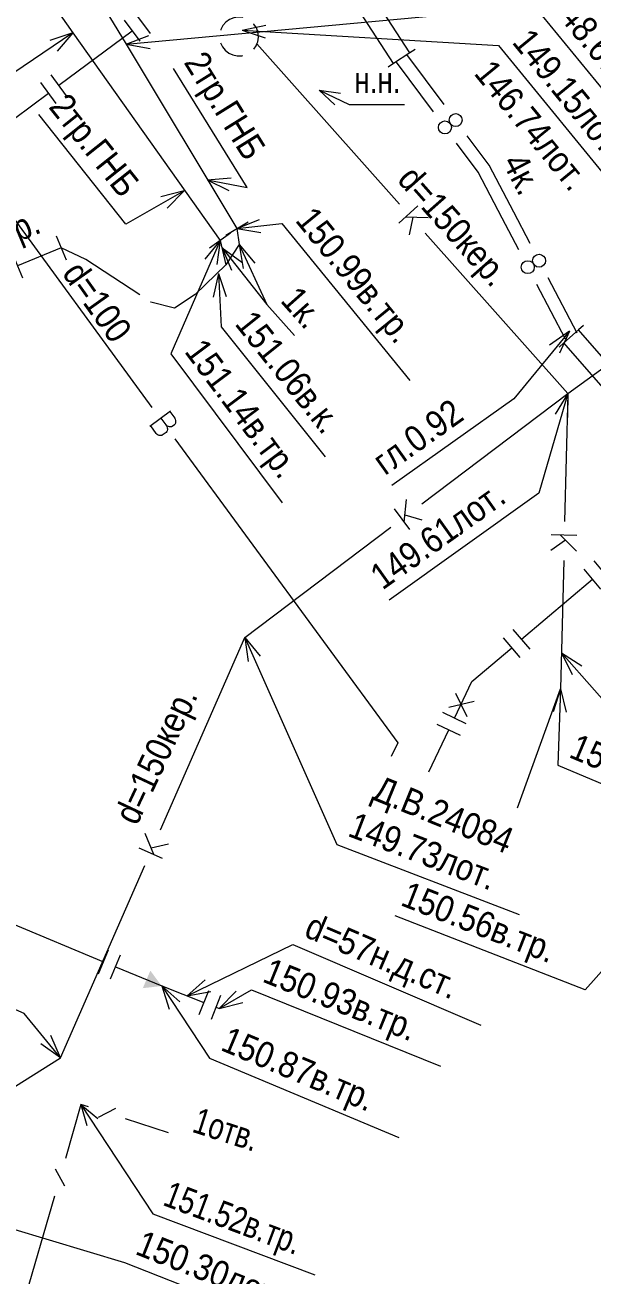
# Model space of a CAD drawing. Header units: metres. Extents: x 369 to 856, y 14070 to 14447.
# Drawn here: x 695.11 to 716.97, y 14260.08 to 14308.25 of the extents above; entities that cross this region are included whole.
import ezdxf
from ezdxf.enums import TextEntityAlignment as Align

# ---------------------------------------------------------------- set-up
doc = ezdxf.new("R2010")
doc.units = ezdxf.units.M
doc.header["$MEASUREMENT"] = 0
for name, color, linetype, lineweight in [('Водопровод', 7, 'Continuous', 25), ('Газопровод', 7, 'Continuous', 25), ('Кабели', 7, 'Continuous', 25), ('Кабель связи', 7, 'Continuous', 25), ('Кабель электрический', 7, 'Continuous', 25), ('Канализация самотёчная', 7, 'Continuous', 25), ('Подземные коммуникации', 7, 'Continuous', 25), ('Теплосеть', 7, 'Continuous', 25)]:
    doc.layers.add(name, color=color, linetype=linetype, lineweight=lineweight)
doc.styles.add('Style-RUSSIAN_1251', font='RUSSIAN_1251.shx')
doc.styles.add('Style-RUSSIAN_1251 I 0.00000', font='RUSSIAN_1251.shx')

# ---------------------------------------------------------------- blocks, each defined once
blk = doc.blocks.new('msdElementTypeLineString_346')
at = {"layer": 'Кабели', "color": 252, "linetype": 'Continuous', "lineweight": 9}
for p, q in [((1.675, 9.017), (0.25, 10.934)), ((6.771, 0.25), (5.663, 2.366))]:
    blk.add_line(p, q, dxfattribs=at)
at = {"layer": 'Кабели', "color": 252, "linetype": 'Continuous', "lineweight": 9, "flags": 128}
blk.add_lwpolyline([(4.967, 3.695), (4.329, 4.913), (3.403, 6.692), (2.57, 7.813)], dxfattribs=at)
at = {"layer": 'Кабели', "color": 252, "linetype": 'Continuous', "lineweight": 9}
for centre in [(2.123, 8.415), (5.315, 3.031)]:
    blk.add_circle(centre, 0.25, dxfattribs=at)
blk = doc.blocks.new('msdElementTypeLineString_347')
at = {"layer": 'Кабели', "color": 252, "linetype": 'Continuous', "lineweight": 9}
for p, q in [((1.687, 9.068), (0.251, 11.001)), ((6.812, 0.251), (5.696, 2.385))]:
    blk.add_line(p, q, dxfattribs=at)
at = {"layer": 'Кабели', "color": 252, "linetype": 'Continuous', "lineweight": 9, "flags": 128}
blk.add_lwpolyline([(5, 3.713), (4.372, 4.914), (3.428, 6.727), (2.582, 7.865)], dxfattribs=at)
at = {"layer": 'Кабели', "color": 252, "linetype": 'Continuous', "lineweight": 9}
for centre in [(2.135, 8.466), (5.348, 3.049)]:
    blk.add_circle(centre, 0.25, dxfattribs=at)
blk = doc.blocks.new('msdElementTypeMultiLine_46')
at = {"layer": 'Кабели', "color": 252, "linetype": 'Continuous', "lineweight": 9}
for name, p in [('msdElementTypeLineString_347', (0.401, 0.231)), ('msdElementTypeLineString_346', (0, 0))]:
    blk.add_blockref(name, p, dxfattribs=at)
blk = doc.blocks.new('msdElementTypeLine_113')
at = {"layer": 'Кабели', "color": 252, "linetype": 'Continuous', "lineweight": 9}
for p, q in [((0.69, 0.619), (0.126, 0.125)), ((0.879, 0.783), (0.69, 0.619)), ((0.126, 0.125), (-0.062, -0.04))]:
    blk.add_line(p, q, dxfattribs=at)
blk = doc.blocks.new('msdElementTypeLine_114')
at = {"layer": 'Кабели', "color": 252, "linetype": 'Continuous', "lineweight": 9}
for p, q in [((0.69, 0.619), (0.126, 0.125)), ((0.879, 0.783), (0.69, 0.619)), ((0.126, 0.125), (-0.062, -0.04))]:
    blk.add_line(p, q, dxfattribs=at)
blk = doc.blocks.new('msdElementTypeMultiLine_56')
at = {"layer": 'Кабели', "color": 252, "linetype": 'Continuous', "lineweight": 9, "flags": 128}
for points in [[(5.956, 0.619), (0.69, 6.643)], [(5.392, 0.125), (0.126, 6.149)]]:
    blk.add_lwpolyline(points, dxfattribs=at)
at = {"layer": 'Кабели', "color": 252, "linetype": 'Continuous', "lineweight": 9}
for name, p in [('msdElementTypeLine_113', (0, 6.024)), ('msdElementTypeLine_114', (5.266, 0))]:
    blk.add_blockref(name, p, dxfattribs=at)
blk = doc.blocks.new('msdElementTypeLine_115')
at = {"layer": 'Кабели', "color": 252, "linetype": 'Continuous', "lineweight": 9}
for p, q in [((0.754, 0.534), (0.126, 0.126)), ((0.964, 0.67), (0.754, 0.534)), ((0.126, 0.125), (-0.084, -0.011))]:
    blk.add_line(p, q, dxfattribs=at)
blk = doc.blocks.new('msdElementTypeLine_116')
at = {"layer": 'Кабели', "color": 252, "linetype": 'Continuous', "lineweight": 9}
for p, q in [((0.754, 0.534), (0.126, 0.126)), ((0.964, 0.67), (0.754, 0.534)), ((0.126, 0.125), (-0.084, -0.011))]:
    blk.add_line(p, q, dxfattribs=at)
blk = doc.blocks.new('msdElementTypeMultiLine_58')
at = {"layer": 'Кабели', "color": 252, "linetype": 'Continuous', "lineweight": 9, "flags": 128}
for points in [[(12.976, 0.534), (0.754, 19.345)], [(12.348, 0.126), (0.126, 18.937)]]:
    blk.add_lwpolyline(points, dxfattribs=at)
at = {"layer": 'Кабели', "color": 252, "linetype": 'Continuous', "lineweight": 9}
for name, p in [('msdElementTypeLine_115', (0, 18.811)), ('msdElementTypeLine_116', (12.222, 0))]:
    blk.add_blockref(name, p, dxfattribs=at)
blk = doc.blocks.new('UKAZD_5')
at = {"layer": 'Газопровод', "linetype": 'Continuous', "lineweight": 9}
blk.add_hatch(color=252, dxfattribs=at).paths.add_polyline_path([(0.636, -0.367), (0, 0), (0.636, 0.367)])
blk = doc.blocks.new('msdElementTypeLineString_419')
at = {"layer": 'Кабель электрический', "color": 252, "linetype": 'Continuous', "lineweight": 9}
for p, q in [((2.988, 2.662), (3.372, 1.738)), ((1.308, 1.962), (1.692, 1.038))]:
    blk.add_line(p, q, dxfattribs=at)
blk = doc.blocks.new('msdElementTypeMultiLine_113')
at = {"layer": 'Кабель электрический', "color": 252, "linetype": 'Continuous', "lineweight": 9, "flags": 128}
blk.add_lwpolyline([(3.18, 2.2), (1.5, 1.5)], dxfattribs=at)
at = {"layer": 'Кабель электрический', "color": 252, "linetype": 'Continuous', "lineweight": 9}
blk.add_blockref('msdElementTypeLineString_419', (0, 0), dxfattribs=at)
blk = doc.blocks.new('msdElementTypeLineString_428')
at = {"layer": 'Кабель электрический', "color": 252, "linetype": 'Continuous', "lineweight": 9}
blk.add_line((0, 0.941), (0.22, 0.001), dxfattribs=at)
blk = doc.blocks.new('msdElementTypeMultiLine_126')
at = {"layer": 'Кабель электрический', "color": 252, "linetype": 'Continuous', "lineweight": 9}
blk.add_blockref('msdElementTypeLineString_428', (0, 0), dxfattribs=at)
blk = doc.blocks.new('msdElementTypeShape_38')
at = {"layer": 'Канализация самотёчная', "color": 252, "linetype": 'Continuous', "lineweight": 9, "flags": 128}
for points in [[(0.888, 1.483), (0.885, 1.484), (0.712, 1.496), (0.541, 1.468), (0.382, 1.402), (0.241, 1.301), (0.128, 1.17), (0.047, 1.017), (0.041, 0.992)], [(1.497, 0.747), (1.477, 0.919), (1.418, 1.081), (1.324, 1.226), (1.313, 1.237)], [(0.039, 0.501), (0.11, 0.351), (0.217, 0.216), (0.353, 0.109), (0.51, 0.036), (0.679, 0), (0.852, 0.004), (0.888, 0.014)], [(1.313, 0.258), (1.403, 0.383), (1.435, 0.462), (1.469, 0.543), (1.496, 0.714), (1.497, 0.747)]]:
    blk.add_lwpolyline(points, dxfattribs=at)
blk = doc.blocks.new('msdElementTypeLineString_461')
at = {"layer": 'Газопровод', "color": 252, "linetype": 'Continuous', "lineweight": 9}
for p, q in [((31.696, 23.069), (31.099, 23.872)), ((28.167, 21.068), (30.997, 23.172)), ((31.295, 22.771), (30.698, 23.573)), ((28.465, 20.666), (27.869, 21.469)), ((24.936, 18.665), (27.766, 20.769)), ((28.064, 20.368), (27.467, 21.171))]:
    blk.add_line(p, q, dxfattribs=at)
blk = doc.blocks.new('msdElementTypeMultiLine_158')
at = {"layer": 'Газопровод', "color": 252, "linetype": 'Continuous', "lineweight": 9}
blk.add_blockref('msdElementTypeLineString_461', (0, 0), dxfattribs=at)
blk = doc.blocks.new('msdElementTypeLineString_466')
at = {"layer": 'Газопровод', "color": 252, "linetype": 'Continuous', "lineweight": 9}
for p, q in [((26.322, 2.921), (29.886, 1.435)), ((29.694, 0.974), (30.079, 1.897)), ((30.155, 0.781), (30.54, 1.704)), ((30.348, 1.243), (32.13, 0.5))]:
    blk.add_line(p, q, dxfattribs=at)
blk = doc.blocks.new('msdElementTypeMultiLine_165')
at = {"layer": 'Газопровод', "color": 252, "linetype": 'Continuous', "lineweight": 9}
blk.add_blockref('msdElementTypeLineString_466', (0, 0), dxfattribs=at)
blk = doc.blocks.new('msdElementTypeLineString_467')
at = {"layer": 'Газопровод', "color": 252, "linetype": 'Continuous', "lineweight": 9}
for p, q in [((0.5, 1.366), (2.13, 0.73)), ((1.949, 0.264), (2.312, 1.196)), ((2.414, 0.083), (2.778, 1.014)), ((2.596, 0.548), (2.72, 0.5))]:
    blk.add_line(p, q, dxfattribs=at)
blk = doc.blocks.new('msdElementTypeMultiLine_166')
at = {"layer": 'Газопровод', "color": 252, "linetype": 'Continuous', "lineweight": 9}
blk.add_blockref('msdElementTypeLineString_467', (0, 0), dxfattribs=at)
blk = doc.blocks.new('msdElementTypeLineString_490')
at = {"layer": 'Кабель электрический', "color": 252, "linetype": 'Continuous', "lineweight": 9}
for p, q in [((1.074, 27.288), (1.926, 27.812)), ((18.032, 1.211), (18.848, 1.789))]:
    blk.add_line(p, q, dxfattribs=at)
blk = doc.blocks.new('msdElementTypeMultiLine_183')
at = {"layer": 'Кабель электрический', "color": 252, "linetype": 'Continuous', "lineweight": 9, "flags": 128}
blk.add_lwpolyline([(1.5, 27.55), (3.53, 24.25), (5.99, 19.87), (9.09, 14.72), (12.76, 9.5), (18.44, 1.5)], dxfattribs=at)
at = {"layer": 'Кабель электрический', "color": 252, "linetype": 'Continuous', "lineweight": 9}
blk.add_blockref('msdElementTypeLineString_490', (0, 0), dxfattribs=at)
blk = doc.blocks.new('msdElementTypeLineString_491')
at = {"layer": 'Кабель электрический', "color": 252, "linetype": 'Continuous', "lineweight": 9}
for p, q in [((1.079, 27.41), (1.921, 27.95)), ((17.482, 1.242), (18.338, 1.758))]:
    blk.add_line(p, q, dxfattribs=at)
blk = doc.blocks.new('msdElementTypeMultiLine_184')
at = {"layer": 'Кабель электрический', "color": 252, "linetype": 'Continuous', "lineweight": 9, "flags": 128}
blk.add_lwpolyline([(1.5, 27.68), (4.82, 22.5), (6.73, 19.5), (9.3, 15.22), (11.57, 12.01), (13.64, 8.6), (17.91, 1.5)], dxfattribs=at)
at = {"layer": 'Кабель электрический', "color": 252, "linetype": 'Continuous', "lineweight": 9}
blk.add_blockref('msdElementTypeLineString_491', (0, 0), dxfattribs=at)
blk = doc.blocks.new('msdElementTypeMultiLine_230')
at = {"layer": 'Кабель электрический', "color": 252, "linetype": 'Continuous', "lineweight": 9, "flags": 128}
blk.add_lwpolyline([(0.43, 1.4), (0.52, 0.78), (0, 0)], dxfattribs=at)
blk = doc.blocks.new('msdElementTypeLineString_533')
at = {"layer": 'Кабель электрический', "color": 252, "linetype": 'Continuous', "lineweight": 9, "flags": 128}
for points in [[(3.036, 0.509), (0.95, 1.88), (0, 2.33)], [(6.35, 1.67), (5.17, 0.52), (4.37, 0), (3.46, 0.23), (3.454, 0.234)]]:
    blk.add_lwpolyline(points, dxfattribs=at)
blk = doc.blocks.new('msdElementTypeMultiLine_231')
at = {"layer": 'Кабель электрический', "color": 252, "linetype": 'Continuous', "lineweight": 9}
blk.add_blockref('msdElementTypeLineString_533', (0, 0), dxfattribs=at)
blk = doc.blocks.new('msdElementTypeLineString_592')
at = {"layer": 'Водопровод', "color": 252, "linetype": 'Continuous', "lineweight": 9}
for p, q in [((0.001, 25.176), (8.588, 13.453)), ((9.475, 12.243), (18.062, 0.52)), ((18.062, 0.52), (17.807, 0.001))]:
    blk.add_line(p, q, dxfattribs=at)
blk = doc.blocks.new('msdElementTypeLineString_593')
at = {"layer": 'Водопровод', "color": 252, "linetype": 'Continuous', "lineweight": 9}
for p, q in [((9.81, 13.81), (9.005, 13.22)), ((9.435, 13.536), (9.625, 13.276)), ((9.031, 13.24), (9.245, 12.947))]:
    blk.add_line(p, q, dxfattribs=at)
at = {"layer": 'Водопровод', "color": 252, "linetype": 'Continuous', "lineweight": 9, "flags": 128}
blk.add_lwpolyline([(9.78, 13.788), (9.969, 13.531), (9.982, 13.504), (9.996, 13.452), (10.001, 13.398), (10, 13.374), (9.995, 13.349), (9.985, 13.323), (9.968, 13.295), (9.958, 13.283), (9.865, 13.214), (9.844, 13.206), (9.812, 13.199), (9.786, 13.199), (9.76, 13.2), (9.727, 13.21), (9.691, 13.228), (9.661, 13.246), (9.625, 13.276), (9.645, 13.243), (9.662, 13.214), (9.678, 13.166), (9.683, 13.132), (9.684, 13.098), (9.676, 13.055), (9.66, 13.018), (9.639, 12.991), (9.486, 12.879), (9.469, 12.871), (9.441, 12.864), (9.405, 12.863), (9.363, 12.872), (9.332, 12.884), (9.288, 12.909), (9.263, 12.927), (9.245, 12.947)], dxfattribs=at)
blk = doc.blocks.new('msdElementTypeMultiLine_275')
at = {"layer": 'Водопровод', "color": 252, "linetype": 'Continuous', "lineweight": 9}
for name, p in [('msdElementTypeLineString_592', (0.5, 0.5)), ('msdElementTypeLineString_593', (0, 0))]:
    blk.add_blockref(name, p, dxfattribs=at)
blk = doc.blocks.new('msdElementTypeLineString_709')
at = {"layer": 'Канализация самотёчная', "color": 252, "linetype": 'Continuous', "lineweight": 9}
for p, q in [((6.827, 5.153), (12.455, 9.402)), ((0.001, 0), (5.629, 4.249))]:
    blk.add_line(p, q, dxfattribs=at)
blk = doc.blocks.new('msdElementTypeLineString_710')
at = {"layer": 'Канализация самотёчная', "color": 252, "linetype": 'Continuous', "lineweight": 9}
for p, q in [((6.65, 4.951), (6.745, 5.822)), ((6.266, 5.46), (6.862, 4.669)), ((6.68, 5.227), (7.341, 5.031))]:
    blk.add_line(p, q, dxfattribs=at)
blk = doc.blocks.new('msdElementTypeMultiLine_348')
at = {"layer": 'Канализация самотёчная', "color": 252, "linetype": 'Continuous', "lineweight": 9}
for name, p in [('msdElementTypeLineString_709', (0.506, 0.506)), ('msdElementTypeLineString_710', (0, 0))]:
    blk.add_blockref(name, p, dxfattribs=at)
blk = doc.blocks.new('msdElementTypeLineString_711')
at = {"layer": 'Канализация самотёчная', "color": 252, "linetype": 'Continuous', "lineweight": 9}
for p, q in [((3.852, 8.785), (7.101, 16.196)), ((0.001, 0), (3.25, 7.411))]:
    blk.add_line(p, q, dxfattribs=at)
blk = doc.blocks.new('msdElementTypeLineString_712')
at = {"layer": 'Канализация самотёчная', "color": 252, "linetype": 'Continuous', "lineweight": 9}
for p, q in [((4.109, 8.34), (3.766, 9.146)), ((4, 8.595), (4.673, 8.747)), ((3.525, 8.595), (4.432, 8.198))]:
    blk.add_line(p, q, dxfattribs=at)
blk = doc.blocks.new('msdElementTypeMultiLine_349')
at = {"layer": 'Канализация самотёчная', "color": 252, "linetype": 'Continuous', "lineweight": 9}
for name, p in [('msdElementTypeLineString_711', (0.506, 0.506)), ('msdElementTypeLineString_712', (0, 0))]:
    blk.add_blockref(name, p, dxfattribs=at)
blk = doc.blocks.new('msdElementTypeLineString_713')
at = {"layer": 'Канализация самотёчная', "color": 252, "linetype": 'Continuous', "lineweight": 9}
for p, q in [((0, 13.47), (5.494, 7.295)), ((6.491, 6.175), (11.985, 0))]:
    blk.add_line(p, q, dxfattribs=at)
blk = doc.blocks.new('msdElementTypeLineString_714')
at = {"layer": 'Канализация самотёчная', "color": 252, "linetype": 'Continuous', "lineweight": 9}
for p, q in [((6.713, 7.728), (5.973, 7.07)), ((6.237, 7.305), (7.112, 7.28)), ((6.514, 7.297), (6.372, 6.622))]:
    blk.add_line(p, q, dxfattribs=at)
blk = doc.blocks.new('msdElementTypeMultiLine_350')
at = {"layer": 'Канализация самотёчная', "color": 252, "linetype": 'Continuous', "lineweight": 9}
for name, p in [('msdElementTypeLineString_713', (0.506, 0.506)), ('msdElementTypeLineString_714', (0, 0))]:
    blk.add_blockref(name, p, dxfattribs=at)
blk = doc.blocks.new('msdElementTypeLineString_715')
at = {"layer": 'Канализация самотёчная', "color": 252, "linetype": 'Continuous', "lineweight": 9}
for p, q in [((0.278, 11.38), (0.158, 6.44)), ((0.121, 4.94), (0.001, 0))]:
    blk.add_line(p, q, dxfattribs=at)
blk = doc.blocks.new('msdElementTypeLineString_716')
at = {"layer": 'Канализация самотёчная', "color": 252, "linetype": 'Continuous', "lineweight": 9}
for p, q in [((1.135, 6.406), (0.145, 6.43)), ((0.498, 6.421), (1.12, 5.805)), ((0.695, 6.226), (0.13, 5.83))]:
    blk.add_line(p, q, dxfattribs=at)
blk = doc.blocks.new('msdElementTypeMultiLine_351')
at = {"layer": 'Канализация самотёчная', "color": 252, "linetype": 'Continuous', "lineweight": 9}
for name, p in [('msdElementTypeLineString_715', (0.506, 0.506)), ('msdElementTypeLineString_716', (0, 0))]:
    blk.add_blockref(name, p, dxfattribs=at)
blk = doc.blocks.new('msdElementTypeLineString_717')
at = {"layer": 'Канализация самотёчная', "color": 252, "linetype": 'Continuous', "lineweight": 9}
for p, q in [((4.489, 2.817), (7.707, 4.836)), ((0.001, 0), (3.219, 2.019))]:
    blk.add_line(p, q, dxfattribs=at)
blk = doc.blocks.new('msdElementTypeLineString_718')
at = {"layer": 'Канализация самотёчная', "color": 252, "linetype": 'Continuous', "lineweight": 9}
for p, q in [((4.254, 2.676), (4.424, 3.536)), ((3.915, 3.216), (4.442, 2.377)), ((4.308, 2.949), (4.95, 2.696))]:
    blk.add_line(p, q, dxfattribs=at)
blk = doc.blocks.new('msdElementTypeMultiLine_352')
at = {"layer": 'Канализация самотёчная', "color": 252, "linetype": 'Continuous', "lineweight": 9}
for name, p in [('msdElementTypeLineString_717', (0.506, 0.506)), ('msdElementTypeLineString_718', (0, 0))]:
    blk.add_blockref(name, p, dxfattribs=at)
blk = doc.blocks.new('msdElementTypeMultiLine_354')
at = {"layer": 'Канализация самотёчная', "color": 252, "linetype": 'Continuous', "lineweight": 9, "flags": 128}
blk.add_lwpolyline([(0.001, 0), (1.663, 4.596)], dxfattribs=at)
blk = doc.blocks.new('msdElementTypeLineString_724')
at = {"layer": 'Кабель связи', "color": 252, "linetype": 'Continuous', "lineweight": 9}
for p, q in [((0.551, 1.26), (0.265, 1.351)), ((1.598, 1.201), (0.931, 0.859)), ((3.645, 0.265), (1.979, 0.801))]:
    blk.add_line(p, q, dxfattribs=at)
blk = doc.blocks.new('msdElementTypeMultiLine_358')
at = {"layer": 'Кабель связи', "color": 252, "linetype": 'Continuous', "lineweight": 9}
blk.add_blockref('msdElementTypeLineString_724', (0, 0), dxfattribs=at)
blk = doc.blocks.new('msdElementTypeLineString_725')
at = {"layer": 'Кабель связи', "color": 252, "linetype": 'Continuous', "lineweight": 9}
for p, q in [((8.179, 28.349), (7.576, 26.267)), ((7.186, 25.875), (7.547, 25.218)), ((7.158, 24.826), (5.951, 20.662)), ((5.561, 20.27), (5.923, 19.613)), ((5.533, 19.221), (4.326, 15.057)), ((3.936, 14.665), (4.298, 14.008)), ((2.36, 9.041), (2.734, 8.391)), ((2.352, 7.992), (1.222, 3.806)), ((0.84, 3.407), (1.213, 2.757)), ((0.831, 2.358), (0.266, 0.265))]:
    blk.add_line(p, q, dxfattribs=at)
at = {"layer": 'Кабель связи', "color": 252, "linetype": 'Continuous', "lineweight": 9, "flags": 128}
blk.add_lwpolyline([(3.908, 13.616), (3.35, 11.69), (2.743, 9.44)], dxfattribs=at)
blk = doc.blocks.new('msdElementTypeMultiLine_359')
at = {"layer": 'Кабель связи', "color": 252, "linetype": 'Continuous', "lineweight": 9}
blk.add_blockref('msdElementTypeLineString_725', (0, 0), dxfattribs=at)
blk = doc.blocks.new('msdElementTypeLineString_883')
at = {"layer": 'Газопровод', "color": 252, "linetype": 'Continuous', "lineweight": 9}
for p, q in [((17.504, 17.472), (17.536, 16.472)), ((17.048, 17.082), (18.031, 16.894)), ((1.433, 3.44), (1.873, 2.542)), ((1.177, 2.897), (2.15, 3.13))]:
    blk.add_line(p, q, dxfattribs=at)
blk = doc.blocks.new('msdElementTypeLineString_884')
at = {"layer": 'Газопровод', "color": 252, "linetype": 'Continuous', "lineweight": 9}
for p, q in [((19.643, 18.806), (21.009, 19.964)), ((19.585, 18.101), (18.938, 18.864)), ((19.966, 18.424), (19.32, 19.187)), ((16.529, 16.167), (19.261, 18.483)), ((16.853, 15.785), (16.206, 16.548)), ((16.471, 15.462), (15.825, 16.225)), ((13.416, 13.528), (16.148, 15.843)), ((13.358, 12.823), (12.711, 13.586)), ((13.739, 13.146), (13.093, 13.909)), ((10.303, 10.888), (13.035, 13.204)), ((10.626, 10.507), (9.979, 11.27)), ((10.244, 10.184), (9.598, 10.947)), ((7.189, 8.249), (9.921, 10.565)), ((7.131, 7.545), (6.484, 8.307)), ((7.512, 7.868), (6.866, 8.631)), ((4.076, 5.61), (6.808, 7.926)), ((4.399, 5.229), (3.752, 5.992)), ((4.018, 4.905), (3.371, 5.668)), ((1.936, 2.355), (1.033, 2.784)), ((0.501, 0.501), (1.27, 2.118)), ((1.721, 1.903), (0.818, 2.333))]:
    blk.add_line(p, q, dxfattribs=at)
at = {"layer": 'Газопровод', "color": 252, "linetype": 'Continuous', "lineweight": 9, "flags": 128}
blk.add_lwpolyline([(1.484, 2.57), (2.156, 3.983), (3.694, 5.287)], dxfattribs=at)
blk = doc.blocks.new('msdElementTypeMultiLine_479')
at = {"layer": 'Газопровод', "color": 252, "linetype": 'Continuous', "lineweight": 9}
for name, p in [('msdElementTypeLineString_884', (0, 0)), ('msdElementTypeLineString_883', (0.093, 0.093))]:
    blk.add_blockref(name, p, dxfattribs=at)
blk = doc.blocks.new('msdElementTypeLineString_1013')
at = {"layer": 'Канализация самотёчная', "color": 252, "linetype": 'Continuous', "lineweight": 9}
for p, q in [((9.995, 7.231), (18.775, 13.583)), ((0.001, 0), (8.78, 6.352))]:
    blk.add_line(p, q, dxfattribs=at)
blk = doc.blocks.new('msdElementTypeLineString_1014')
at = {"layer": 'Канализация самотёчная', "color": 252, "linetype": 'Continuous', "lineweight": 9}
for p, q in [((9.804, 7.043), (9.917, 7.912)), ((9.431, 7.56), (10.011, 6.757)), ((9.84, 7.319), (10.497, 7.109))]:
    blk.add_line(p, q, dxfattribs=at)
blk = doc.blocks.new('msdElementTypeMultiLine_579')
at = {"layer": 'Канализация самотёчная', "color": 252, "linetype": 'Continuous', "lineweight": 9}
for name, p in [('msdElementTypeLineString_1013', (0.506, 0.506)), ('msdElementTypeLineString_1014', (0, 0))]:
    blk.add_blockref(name, p, dxfattribs=at)
blk = doc.blocks.new('msdElementTypeTextNode_48')
at = {"layer": 'Кабели', "color": 252, "linetype": 'Continuous', "lineweight": 9, "style": 'Style-RUSSIAN_1251', "width": 0.899998}
blk.add_text('4к.', height=1, rotation=297.3854, dxfattribs=at).set_placement((0, 0))
blk = doc.blocks.new('DIMTXT_58')
at = {"layer": 'Канализация самотёчная', "color": 252, "linetype": 'Continuous', "lineweight": 9}
for q in [(0.408, -0.84), (0.783, -0.509)]:
    blk.add_line((0, 0), q, dxfattribs=at)
at = {"layer": 'Канализация самотёчная', "color": 252, "linetype": 'Continuous', "lineweight": 9, "flags": 128}
blk.add_lwpolyline([(0, 0), (2.539, -2.877), (8.539, -5.33)], dxfattribs=at)
at = {"layer": 'Канализация самотёчная', "color": 252, "linetype": 'Continuous', "lineweight": 9, "style": 'Style-RUSSIAN_1251', "width": 0.9}
blk.add_text('d=150кер.', height=1, rotation=337.7632, dxfattribs=at).set_placement((3.296, -1.62), align=Align.TOP_LEFT)
blk = doc.blocks.new('DIMTXT_190')
at = {"layer": 'Газопровод', "color": 252, "linetype": 'Continuous', "lineweight": 9}
for q in [(0.289, -0.888), (0.705, -0.612)]:
    blk.add_line((0, 0), q, dxfattribs=at)
at = {"layer": 'Газопровод', "color": 252, "linetype": 'Continuous', "lineweight": 9, "flags": 128}
blk.add_lwpolyline([(0, 0), (1.844, -2.784), (9.137, -5.84)], dxfattribs=at)
at = {"layer": 'Газопровод', "color": 252, "linetype": 'Continuous', "lineweight": 9, "style": 'Style-RUSSIAN_1251', "width": 0.9}
blk.add_text('150.87в.тр.', height=1, rotation=337.2662, dxfattribs=at).set_placement((2.612, -1.534), align=Align.TOP_LEFT)
blk = doc.blocks.new('DIMTXT_191')
at = {"layer": 'Кабель электрический', "color": 252, "linetype": 'Continuous', "lineweight": 9}
for q in [(0.867, 0.347), (0.922, -0.149)]:
    blk.add_line((0, 0), q, dxfattribs=at)
at = {"layer": 'Кабель электрический', "color": 252, "linetype": 'Continuous', "lineweight": 9, "flags": 128}
blk.add_lwpolyline([(0, 0), (1.725, 0.191), (6.667, -5.864)], dxfattribs=at)
at = {"layer": 'Кабель электрический', "color": 252, "linetype": 'Continuous', "lineweight": 9, "style": 'Style-RUSSIAN_1251', "width": 0.9}
blk.add_text('150.99в.тр.', height=1, rotation=309.2187, dxfattribs=at).set_placement((2.991, 0.933), align=Align.TOP_LEFT)
blk = doc.blocks.new('DIMTXT_192')
at = {"layer": 'Кабель электрический', "color": 252, "linetype": 'Continuous', "lineweight": 9}
for q in [(0.873, 0.332), (0.919, -0.166)]:
    blk.add_line((0, 0), q, dxfattribs=at)
at = {"layer": 'Кабель электрический', "color": 252, "linetype": 'Continuous', "lineweight": 9, "flags": 128}
blk.add_lwpolyline([(0, 0), (15.74, 1.458), (20.761, -4.66)], dxfattribs=at)
at = {"layer": 'Кабель электрический', "color": 252, "linetype": 'Continuous', "lineweight": 9, "style": 'Style-RUSSIAN_1251', "width": 0.9}
blk.add_text('148.67в.тр.', height=1, rotation=309.3792, dxfattribs=at).set_placement((17.003, 2.204), align=Align.TOP_LEFT)
blk = doc.blocks.new('DIMTXT_197')
at = {"layer": 'Кабель электрический', "color": 252, "linetype": 'Continuous', "lineweight": 9}
for q in [(0.931, 0.074), (0.836, -0.417)]:
    blk.add_line((0, 0), q, dxfattribs=at)
at = {"layer": 'Кабель электрический', "color": 252, "linetype": 'Continuous', "lineweight": 9, "flags": 128}
blk.add_lwpolyline([(0, 0), (1.546, -0.301), (-1.302, 4.282)], dxfattribs=at)
at = {"layer": 'Кабель электрический', "color": 252, "linetype": 'Continuous', "lineweight": 9, "style": 'Style-RUSSIAN_1251', "width": 0.9}
blk.add_text('2тр.ГНБ', height=1, rotation=301.8609, dxfattribs=at).set_placement((-0.07, 5.047), align=Align.TOP_LEFT)
blk = doc.blocks.new('DIMTXT_198')
at = {"layer": 'Кабель электрический', "color": 252, "linetype": 'Continuous', "lineweight": 9}
for q in [(-0.587, -0.726), (-0.129, -0.925)]:
    blk.add_line((0, 0), q, dxfattribs=at)
at = {"layer": 'Кабель электрический', "color": 252, "linetype": 'Continuous', "lineweight": 9, "flags": 128}
blk.add_lwpolyline([(0, 0), (-1.898, -4.376), (2.398, -10.118)], dxfattribs=at)
at = {"layer": 'Кабель электрический', "color": 252, "linetype": 'Continuous', "lineweight": 9, "style": 'Style-RUSSIAN_1251', "width": 0.9}
blk.add_text('151.14в.тр.', height=1, rotation=306.8031, dxfattribs=at).set_placement((-0.602, -3.688), align=Align.TOP_LEFT)
blk = doc.blocks.new('DIMTXT_199')
at = {"layer": 'Кабель электрический', "color": 252, "linetype": 'Continuous', "lineweight": 9}
for q in [(-0.885, -0.298), (-0.605, -0.712)]:
    blk.add_line((0, 0), q, dxfattribs=at)
at = {"layer": 'Кабель электрический', "color": 252, "linetype": 'Continuous', "lineweight": 9, "flags": 128}
blk.add_lwpolyline([(0, 0), (-9.145, -6.192), (-15.433, -11.067)], dxfattribs=at)
at = {"layer": 'Кабель электрический', "color": 252, "linetype": 'Continuous', "lineweight": 9, "style": 'Style-RUSSIAN_1251', "width": 0.9}
blk.add_text('148.57в.тр.', height=1, rotation=37.7889, dxfattribs=at).set_placement((-16.322, -9.921), align=Align.TOP_LEFT)
blk = doc.blocks.new('DIMTXT_204')
at = {"layer": 'Кабель электрический', "color": 252, "linetype": 'Continuous', "lineweight": 9}
for q in [(-0.906, -0.226), (-0.66, -0.661)]:
    blk.add_line((0, 0), q, dxfattribs=at)
at = {"layer": 'Кабель электрический', "color": 252, "linetype": 'Continuous', "lineweight": 9, "flags": 128}
blk.add_lwpolyline([(0, 0), (-2.255, -1.278), (-5.612, 2.945)], dxfattribs=at)
at = {"layer": 'Кабель электрический', "color": 252, "linetype": 'Continuous', "lineweight": 9, "style": 'Style-RUSSIAN_1251', "width": 0.9}
blk.add_text('2тр.ГНБ', height=1, rotation=308.4766, dxfattribs=at).set_placement((-4.477, 3.848), align=Align.TOP_LEFT)
blk = doc.blocks.new('DIMTXT_258')
at = {"layer": 'Газопровод', "color": 252, "linetype": 'Continuous', "lineweight": 9}
for q in [(0.7, 0.618), (0.919, 0.168)]:
    blk.add_line((0, 0), q, dxfattribs=at)
at = {"layer": 'Газопровод', "color": 252, "linetype": 'Continuous', "lineweight": 9, "flags": 128}
blk.add_lwpolyline([(0, 0), (4.079, 1.982), (11.323, -1.123)], dxfattribs=at)
at = {"layer": 'Газопровод', "color": 252, "linetype": 'Continuous', "lineweight": 9, "style": 'Style-RUSSIAN_1251', "width": 0.9}
blk.add_text('d=57н.д.ст.', height=1, rotation=336.7997, dxfattribs=at).set_placement((4.857, 3.226), align=Align.TOP_LEFT)
blk = doc.blocks.new('DIMTXT_271')
at = {"layer": 'Кабель электрический', "color": 252, "linetype": 'Continuous', "lineweight": 9}
for q in [(0.149, -0.922), (0.604, -0.713)]:
    blk.add_line((0, 0), q, dxfattribs=at)
at = {"layer": 'Кабель электрический', "color": 252, "linetype": 'Continuous', "lineweight": 9, "flags": 128}
blk.add_lwpolyline([(0, 0), (1.065, -2.312), (2.123, -3.505)], dxfattribs=at)
at = {"layer": 'Кабель электрический', "color": 252, "linetype": 'Continuous', "lineweight": 9, "style": 'Style-RUSSIAN_1251', "width": 0.9}
blk.add_text('1к.', height=1, rotation=311.5936, dxfattribs=at).set_placement((2.299, -1.518), align=Align.TOP_LEFT)
blk = doc.blocks.new('DIMTXT_272')
at = {"layer": 'Кабель электрический', "color": 252, "linetype": 'Continuous', "lineweight": 9}
for q in [(0.362, -0.861), (0.754, -0.551)]:
    blk.add_line((0, 0), q, dxfattribs=at)
at = {"layer": 'Кабель электрический', "color": 252, "linetype": 'Continuous', "lineweight": 9, "flags": 128}
blk.add_lwpolyline([(0, 0), (1.725, -2.184), (2.784, -3.376)], dxfattribs=at)
at = {"layer": 'Кабель электрический', "color": 252, "linetype": 'Continuous', "lineweight": 9, "style": 'Style-RUSSIAN_1251', "width": 0.9}
blk.add_text('1к.', height=1, rotation=311.5936, dxfattribs=at).set_placement((2.959, -1.389), align=Align.TOP_LEFT)
blk = doc.blocks.new('DIMTXT_384')
at = {"layer": 'Канализация самотёчная', "color": 252, "linetype": 'Continuous', "lineweight": 9}
for q in [(0.138, -0.924), (0.595, -0.72)]:
    blk.add_line((0, 0), q, dxfattribs=at)
at = {"layer": 'Канализация самотёчная', "color": 252, "linetype": 'Continuous', "lineweight": 9, "flags": 128}
blk.add_lwpolyline([(0, 0), (3.556, -7.979), (10.584, -10.672)], dxfattribs=at)
at = {"layer": 'Канализация самотёчная', "color": 252, "linetype": 'Continuous', "lineweight": 9, "style": 'Style-RUSSIAN_1251', "width": 0.9}
blk.add_text('149.73лот.', height=1, rotation=339.0345, dxfattribs=at).set_placement((4.285, -6.705), align=Align.TOP_LEFT)
blk = doc.blocks.new('DIMTXT_385')
at = {"layer": 'Канализация самотёчная', "color": 252, "linetype": 'Continuous', "lineweight": 9}
for q in [(-0.49, -0.795), (-0.009, -0.934)]:
    blk.add_line((0, 0), q, dxfattribs=at)
at = {"layer": 'Канализация самотёчная', "color": 252, "linetype": 'Continuous', "lineweight": 9, "flags": 128}
blk.add_lwpolyline([(0, 0), (-1.112, -3.85), (-6.881, -7.966)], dxfattribs=at)
at = {"layer": 'Канализация самотёчная', "color": 252, "linetype": 'Continuous', "lineweight": 9, "style": 'Style-RUSSIAN_1251', "width": 0.9}
blk.add_text('149.61лот.', height=1, rotation=35.5062, dxfattribs=at).set_placement((-7.723, -6.786), align=Align.TOP_LEFT)
blk = doc.blocks.new('DIMTXT_387')
at = {"layer": 'Канализация самотёчная', "color": 252, "linetype": 'Continuous', "lineweight": 9}
for q in [(-0.763, 0.539), (-0.376, 0.855)]:
    blk.add_line((0, 0), q, dxfattribs=at)
at = {"layer": 'Канализация самотёчная', "color": 252, "linetype": 'Continuous', "lineweight": 9, "flags": 128}
blk.add_lwpolyline([(0, 0), (-1.395, 1.708), (-7.904, 4.583)], dxfattribs=at)
at = {"layer": 'Канализация самотёчная', "color": 252, "linetype": 'Continuous', "lineweight": 9, "style": 'Style-RUSSIAN_1251', "width": 0.9}
blk.add_text('150.01лот.', height=1, rotation=336.1712, dxfattribs=at).set_placement((-7.318, 5.909), align=Align.TOP_LEFT)
blk = doc.blocks.new('DIMTXT_388')
at = {"layer": 'Канализация самотёчная', "color": 252, "linetype": 'Continuous', "lineweight": 9}
for q in [(0.79, -0.498), (0.934, -0.02)]:
    blk.add_line((0, 0), q, dxfattribs=at)
at = {"layer": 'Канализация самотёчная', "color": 252, "linetype": 'Continuous', "lineweight": 9, "flags": 128}
blk.add_lwpolyline([(0, 0), (10.169, -3.055), (17.149, -5.811)], dxfattribs=at)
at = {"layer": 'Канализация самотёчная', "color": 252, "linetype": 'Continuous', "lineweight": 9, "style": 'Style-RUSSIAN_1251', "width": 0.9}
blk.add_text('150.30лот.', height=1, rotation=338.4577, dxfattribs=at).set_placement((10.91, -1.789), align=Align.TOP_LEFT)
blk = doc.blocks.new('DIMTXT_389')
at = {"layer": 'Канализация самотёчная', "color": 252, "linetype": 'Continuous', "lineweight": 9}
for q in [(-0.282, -0.89), (0.217, -0.908)]:
    blk.add_line((0, 0), q, dxfattribs=at)
at = {"layer": 'Канализация самотёчная', "color": 252, "linetype": 'Continuous', "lineweight": 9, "flags": 128}
blk.add_lwpolyline([(0, 0), (-0.107, -2.951), (6.818, -5.864)], dxfattribs=at)
at = {"layer": 'Канализация самотёчная', "color": 252, "linetype": 'Continuous', "lineweight": 9, "style": 'Style-RUSSIAN_1251', "width": 0.9}
blk.add_text('150.38лот.', height=1, rotation=337.1845, dxfattribs=at).set_placement((0.663, -1.702), align=Align.TOP_LEFT)
blk = doc.blocks.new('DIMTXT_456')
at = {"layer": 'Теплосеть', "color": 252, "linetype": 'Continuous', "lineweight": 9}
for q in [(-0.785, -0.507), (-0.411, -0.839)]:
    blk.add_line((0, 0), q, dxfattribs=at)
at = {"layer": 'Теплосеть', "color": 252, "linetype": 'Continuous', "lineweight": 9, "flags": 128}
blk.add_lwpolyline([(0, 0), (-2.644, -2.976), (-9.964, -0.119)], dxfattribs=at)
at = {"layer": 'Теплосеть', "color": 252, "linetype": 'Continuous', "lineweight": 9, "style": 'Style-RUSSIAN_1251', "width": 0.9}
blk.add_text('150.56в.тр.', height=1, rotation=338.6774, dxfattribs=at).set_placement((-9.437, 1.232), align=Align.TOP_LEFT)
blk = doc.blocks.new('DIMTXT_467')
at = {"layer": 'Газопровод', "color": 252, "linetype": 'Continuous', "lineweight": 9}
for q in [(0.655, 0.666), (0.905, 0.232)]:
    blk.add_line((0, 0), q, dxfattribs=at)
at = {"layer": 'Газопровод', "color": 252, "linetype": 'Continuous', "lineweight": 9, "flags": 128}
blk.add_lwpolyline([(0, 0), (1.24, 0.713), (8.527, -2.228)], dxfattribs=at)
at = {"layer": 'Газопровод', "color": 252, "linetype": 'Continuous', "lineweight": 9, "style": 'Style-RUSSIAN_1251', "width": 0.9}
blk.add_text('150.93в.тр.', height=1, rotation=338.016, dxfattribs=at).set_placement((1.991, 1.974), align=Align.TOP_LEFT)
blk = doc.blocks.new('DIMTXT_524')
at = {"layer": 'Кабель электрический', "color": 252, "linetype": 'Continuous', "lineweight": 9}
for q in [(-0.207, -0.911), (0.293, -0.887)]:
    blk.add_line((0, 0), q, dxfattribs=at)
at = {"layer": 'Кабель электрический', "color": 252, "linetype": 'Continuous', "lineweight": 9, "flags": 128}
blk.add_lwpolyline([(0, 0), (0.099, -2.06), (4.107, -7.072)], dxfattribs=at)
at = {"layer": 'Кабель электрический', "color": 252, "linetype": 'Continuous', "lineweight": 9, "style": 'Style-RUSSIAN_1251', "width": 0.9}
blk.add_text('151.06в.к.', height=1, rotation=308.6465, dxfattribs=at).set_placement((1.372, -1.33), align=Align.TOP_LEFT)
blk = doc.blocks.new('DIMTXT_593')
at = {"layer": 'Канализация самотёчная', "color": 252, "linetype": 'Continuous', "lineweight": 9}
for q in [(0.913, 0.196), (0.883, -0.303)]:
    blk.add_line((0, 0), q, dxfattribs=at)
at = {"layer": 'Канализация самотёчная', "color": 252, "linetype": 'Continuous', "lineweight": 9, "flags": 128}
blk.add_lwpolyline([(0, 0), (9.878, -0.592), (14.669, -6.451)], dxfattribs=at)
at = {"layer": 'Канализация самотёчная', "color": 252, "linetype": 'Continuous', "lineweight": 9, "style": 'Style-RUSSIAN_1251', "width": 0.9}
for s, p in [('149.15лот.', (11.143, 0.152)), ('146.74лот.', (9.672, -1.051))]:
    blk.add_text(s, height=1, rotation=309.276, dxfattribs=at).set_placement(p, align=Align.TOP_LEFT)
blk = doc.blocks.new('DIMTXT_596')
at = {"layer": 'Кабели', "color": 252, "linetype": 'Continuous', "lineweight": 9}
for q in [(-0.765, -0.536), (-0.379, -0.854)]:
    blk.add_line((0, 0), q, dxfattribs=at)
at = {"layer": 'Кабели', "color": 252, "linetype": 'Continuous', "lineweight": 9, "flags": 128}
blk.add_lwpolyline([(0, 0), (-2.146, -2.607), (-6.853, -5.953)], dxfattribs=at)
at = {"layer": 'Кабели', "color": 252, "linetype": 'Continuous', "lineweight": 9, "style": 'Style-RUSSIAN_1251', "width": 0.9}
blk.add_text('гл.0.92', height=1, rotation=35.4073, dxfattribs=at).set_placement((-7.694, -4.771), align=Align.TOP_LEFT)
blk = doc.blocks.new('DIMTXT_616')
at = {"layer": 'Подземные коммуникации', "color": 252, "linetype": 'Continuous', "lineweight": 9}
for q in [(0.61, -0.574), (0.829, -0.125)]:
    blk.add_line((0, 0), q, dxfattribs=at)
at = {"layer": 'Подземные коммуникации', "color": 252, "linetype": 'Continuous', "lineweight": 9, "flags": 128}
blk.add_lwpolyline([(0, 0), (1.16, -0.563), (3.288, -0.563)], dxfattribs=at)
at = {"layer": 'Подземные коммуникации', "color": 252, "linetype": 'Continuous', "lineweight": 9, "style": 'Style-RUSSIAN_1251', "width": 0.8}
blk.add_text('н.н.', height=1, dxfattribs=at).set_placement((1.36, 0.887), align=Align.TOP_LEFT)
blk = doc.blocks.new('DIMTXT_621')
at = {"layer": 'Кабель связи', "color": 252, "linetype": 'Continuous', "lineweight": 9}
for q in [(0.23, -0.806), (0.648, -0.531)]:
    blk.add_line((0, 0), q, dxfattribs=at)
at = {"layer": 'Кабель связи', "color": 252, "linetype": 'Continuous', "lineweight": 9, "flags": 128}
blk.add_lwpolyline([(0, 0), (2.765, -4.21), (9.02, -6.562)], dxfattribs=at)
at = {"layer": 'Кабель связи', "color": 252, "linetype": 'Continuous', "lineweight": 9, "style": 'Style-RUSSIAN_1251', "width": 0.8}
blk.add_text('151.52в.тр.', height=1, rotation=339.3958, dxfattribs=at).set_placement((3.463, -2.923), align=Align.TOP_LEFT)

msp = doc.modelspace()

# ---------------------------------------------------------------- block references
at = {"layer": 'Водопровод', "color": 252, "linetype": 'Continuous', "lineweight": 9}
msp.add_blockref('msdElementTypeMultiLine_275', (690.914, 14279.564), dxfattribs=at)
at = {"layer": 'Газопровод', "color": 252, "linetype": 'Continuous', "lineweight": 9}
for name, p in [('msdElementTypeMultiLine_158', (668.25, 14284.86)), ('msdElementTypeMultiLine_479', (710.178, 14278.97)), ('msdElementTypeMultiLine_165', (668.25, 14270.72)), ('DIMTXT_258', (701.359, 14270.838)), ('DIMTXT_467', (702.6, 14270.354)), ('msdElementTypeMultiLine_166', (699.88, 14269.854)), ('DIMTXT_190', (700.38, 14271.22))]:
    msp.add_blockref(name, p, dxfattribs=at)
at = {"layer": 'Газопровод', "color": 252, "linetype": 'Continuous', "lineweight": 9, "rotation": 156.599003290229}
msp.add_blockref('UKAZD_5', (700.38, 14271.22), dxfattribs=at)
at = {"layer": 'Кабели', "color": 252, "linetype": 'Continuous', "lineweight": 9}
for name, p in [('msdElementTypeMultiLine_58', (696.965, 14306.642)), ('msdElementTypeMultiLine_46', (709.176, 14295.889)), ('msdElementTypeTextNode_48', (713.488, 14302.96)), ('DIMTXT_596', (716.098, 14296.456)), ('msdElementTypeMultiLine_56', (715.76, 14289.859))]:
    msp.add_blockref(name, p, dxfattribs=at)
at = {"layer": 'Кабель связи', "color": 252, "linetype": 'Continuous', "lineweight": 9}
for name, p in [('msdElementTypeMultiLine_359', (689.089, 14238.3)), ('msdElementTypeMultiLine_358', (697.003, 14265.298)), ('DIMTXT_621', (697.268, 14266.649))]:
    msp.add_blockref(name, p, dxfattribs=at)
at = {"layer": 'Кабель электрический', "color": 252, "linetype": 'Continuous', "lineweight": 9}
for name, p in [('msdElementTypeMultiLine_184', (685.37, 14298.91)), ('msdElementTypeMultiLine_183', (684.19, 14298.45)), ('DIMTXT_192', (699.01, 14307.51)), ('DIMTXT_199', (696.95, 14307.95)), ('DIMTXT_197', (702.131, 14302.289)), ('DIMTXT_204', (701.251, 14301.859)), ('DIMTXT_191', (703.28, 14300.41)), ('msdElementTypeMultiLine_113', (693.32, 14297.47)), ('msdElementTypeMultiLine_230', (702.85, 14299.01)), ('msdElementTypeMultiLine_231', (696.5, 14297.34)), ('DIMTXT_198', (702.63, 14299.95)), ('msdElementTypeMultiLine_126', (702.63, 14299.009)), ('DIMTXT_272', (702.709, 14299.661)), ('DIMTXT_271', (703.37, 14299.79)), ('DIMTXT_524', (702.575, 14298.678))]:
    msp.add_blockref(name, p, dxfattribs=at)
at = {"layer": 'Канализация самотёчная', "color": 252, "linetype": 'Continuous', "lineweight": 9}
for name, p in [('msdElementTypeShape_38', (702.613, 14307.063)), ('DIMTXT_593', (703.485, 14308.055)), ('msdElementTypeMultiLine_350', (703.542, 14293.549)), ('msdElementTypeMultiLine_579', (715.526, 14293.549)), ('msdElementTypeMultiLine_348', (703.072, 14284.147)), ('DIMTXT_385', (716.033, 14294.055)), ('msdElementTypeMultiLine_351', (715.249, 14282.169)), ('msdElementTypeMultiLine_349', (695.972, 14267.951)), ('DIMTXT_384', (703.579, 14284.653)), ('DIMTXT_58', (715.79, 14284.06)), ('msdElementTypeMultiLine_354', (714.093, 14278.079)), ('DIMTXT_389', (715.756, 14282.675)), ('DIMTXT_387', (696.479, 14268.457)), ('msdElementTypeMultiLine_352', (688.266, 14263.115)), ('DIMTXT_388', (688.773, 14263.621))]:
    msp.add_blockref(name, p, dxfattribs=at)
at = {"layer": 'Подземные коммуникации', "color": 252, "linetype": 'Continuous', "lineweight": 9}
msp.add_blockref('DIMTXT_616', (706.448, 14305.745), dxfattribs=at)
at = {"layer": 'Теплосеть', "color": 252, "linetype": 'Continuous', "lineweight": 9}
msp.add_blockref('DIMTXT_456', (719.345, 14274.044), dxfattribs=at)

# ---------------------------------------------------------------- texts
at = {"layer": 'Водопровод', "color": 252, "linetype": 'Continuous', "lineweight": 9, "style": 'Style-RUSSIAN_1251', "width": 0.899998}
for s, rotation, p in [('d=100', 305.4034, (696.513, 14298.674)), ('Д.В.24084', 337.8308, (708.446, 14278.427))]:
    msp.add_text(s, height=1, rotation=rotation, dxfattribs=at).set_placement(p)
at = {"layer": 'Кабель связи', "color": 252, "linetype": 'Continuous', "lineweight": 9, "style": 'Style-RUSSIAN_1251 I 0.00000', "width": 0.8}
msp.add_text('1отв.', height=1, rotation=342.1878, dxfattribs=at).set_placement((701.509, 14265.609))
at = {"layer": 'Кабель электрический', "color": 252, "linetype": 'Continuous', "lineweight": 9, "style": 'Style-RUSSIAN_1251 I 0.00000', "width": 0.9}
msp.add_text('2тр.', height=1, rotation=22.62, dxfattribs=at).set_placement((693.74, 14299.417))
at = {"layer": 'Канализация самотёчная', "color": 252, "linetype": 'Continuous', "lineweight": 9, "style": 'Style-RUSSIAN_1251', "width": 0.899998}
for rotation, p in [(311.5078, (709.42, 14302.264)), (64.8513, (699.424, 14277.367))]:
    msp.add_text('d=150кер.', height=1, rotation=rotation, dxfattribs=at).set_placement(p)

doc.saveas('drawing.dxf')
